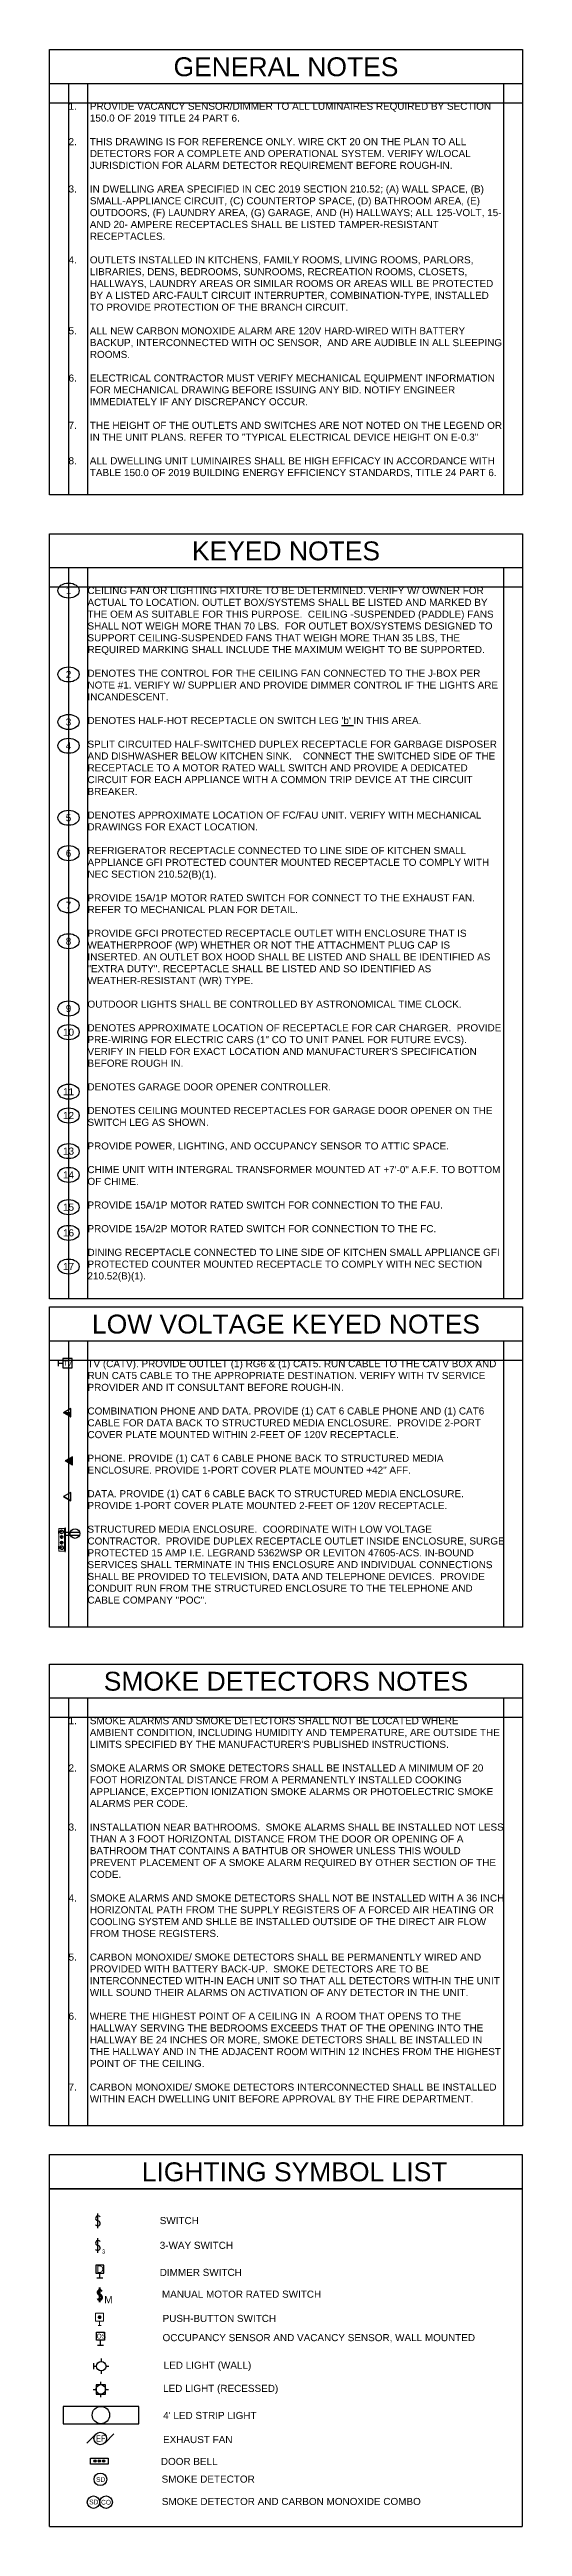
# Model space of a CAD drawing. Header units: inches. Extents: x -4243 to 9462, y -1700 to 6519.
# Drawn here: x -4243 to -3943, y -1037 to 535 of the extents above; entities that cross this region are included whole.
import ezdxf
from ezdxf.enums import TextEntityAlignment as Align

# ---------------------------------------------------------------- set-up
doc = ezdxf.new("R2010")
doc.units = ezdxf.units.IN
doc.header["$MEASUREMENT"] = 0
for name, color, linetype in [('E-ANNO', 2, 'Continuous'), ('E-POWR', 3, 'Continuous'), ('E-SYM3', 6, 'Continuous'), ('E-TEXT', 2, 'Continuous'), ('E_LTG', 6, 'Continuous'), ('E_SWITCH', 6, 'Continuous'), ('E_SYM', 6, 'Continuous')]:
    doc.layers.add(name, color=color, linetype=linetype)
doc.layers.add('E-SWITCH', color=6, linetype='Continuous', lineweight=50)
doc.layers.add('GEC_VIEWPORT', color=253, linetype='Continuous', plot=False)
doc.layers.get('0').off()
doc.layers.get('0').freeze()
doc.styles.add('ARC-TEXT', font='arial.ttf', dxfattribs={"width": 0.86, "height": 4.5})
doc.styles.add('ArialMT', font='arial.ttf')
doc.styles.add('GE-Annotative', font='arial.ttf', dxfattribs={"height": 0.09375})
doc.styles.add('GEC', font='arial.ttf')

# ---------------------------------------------------------------- blocks, each defined once
blk = doc.blocks.new('*U24')
at = {"layer": 'E-TEXT'}
blk.add_lwpolyline([(0, 0), (6.242, 0), (6.242, -0.453), (0, -0.453)], close=True, dxfattribs=at)
blk.add_lwpolyline([(6.242, -0.453), (6.242, -5.888), (0, -5.888), (0, -0.453)], dxfattribs=at)
at = {"layer": 'GEC_VIEWPORT'}
for p, q in [((0.25, -0.453), (0.25, -5.888)), ((0.5, -0.453), (0.5, -5.888)), ((5.992, -0.453), (5.992, -5.888)), ((0, -0.703), (6.242, -0.703))]:
    blk.add_line(p, q, dxfattribs=at)
at = {"layer": 'E-TEXT', "style": 'GEC'}
blk.add_attdef('TITLE', text='', height=0.25, dxfattribs=at).set_placement((3.121, -0.227), align=Align.MIDDLE_CENTER)
blk = doc.blocks.new('*U25')
at = {"layer": 'E-TEXT'}
blk.add_lwpolyline([(0, 0), (6.242, 0), (6.242, -0.453), (0, -0.453)], close=True, dxfattribs=at)
blk.add_lwpolyline([(6.242, -0.453), (6.242, -10.12), (0, -10.12), (0, -0.453)], dxfattribs=at)
at = {"layer": 'GEC_VIEWPORT'}
for p, q in [((0.25, -0.453), (0.25, -10.12)), ((0.5, -0.453), (0.5, -10.12)), ((5.992, -0.453), (5.992, -10.12)), ((0, -0.703), (6.242, -0.703))]:
    blk.add_line(p, q, dxfattribs=at)
at = {"layer": 'E-TEXT', "style": 'GEC'}
blk.add_attdef('TITLE', text='', height=0.25, dxfattribs=at).set_placement((3.121, -0.227), align=Align.MIDDLE_CENTER)
blk = doc.blocks.new('*U2175')
at = {"ltscale": 5}
blk.add_ellipse((0, 0), major_axis=(-0.141, 0), ratio=0.707107, dxfattribs=at)
at = {"transparency": 16777216, "style": 'GEC'}
blk.add_attdef('#', text='', height=0.0938, dxfattribs=at).set_placement((0, 0), align=Align.MIDDLE_CENTER)
blk = doc.blocks.new('*U26')
at = {"layer": 'E-TEXT'}
blk.add_lwpolyline([(0, 0), (6.242, 0), (6.242, -0.453), (0, -0.453)], close=True, dxfattribs=at)
blk.add_lwpolyline([(6.242, -0.453), (6.242, -6.106), (0, -6.106), (0, -0.453)], dxfattribs=at)
at = {"layer": 'GEC_VIEWPORT'}
for p, q in [((0.25, -0.453), (0.25, -6.106)), ((0.5, -0.453), (0.5, -6.106)), ((5.992, -0.453), (5.992, -6.106)), ((0, -0.703), (6.242, -0.703))]:
    blk.add_line(p, q, dxfattribs=at)
at = {"layer": 'E-TEXT', "style": 'GEC'}
blk.add_attdef('TITLE', text='', height=0.25, dxfattribs=at).set_placement((3.121, -0.227), align=Align.MIDDLE_CENTER)
blk = doc.blocks.new('SmartBox14a')
at = {"linetype": 'Continuous', "lineweight": 15}
for p, q in [((-7.2, 0), (-7.2, -3.5)), ((-7.2, 0), (-7.1, 0)), ((7.1, 0.1), (-7.1, 0.1)), ((-7.1, 0.1), (-7.1, 0)), ((-5.5, 0.2), (-5.7, 0.1)), ((-5.5, 0.2), (-4.1, 0.2)), ((-4.2, 0.3), (-5.4, 0.3)), ((-4, 0.1), (-4.1, 0.2)), ((4.1, 0.2), (4, 0.1)), ((4.1, 0.2), (5.5, 0.2)), ((5.4, 0.3), (4.2, 0.3)), ((5.7, 0.1), (5.5, 0.2)), ((7.1, 0.1), (7.1, 0)), ((7.2, 0), (7.1, 0)), ((7.2, -3.5), (7.2, 0)), ((-7.8, -4), (-7.8, -3.9)), ((-7.7, -4), (-7.7, -4)), ((-7.7, -4), (-7.2, -4.1)), ((-7.4, -3.9), (7.4, -3.9)), ((-7.2, -3.5), (-7.1, -3.5)), ((-7.2, -4.1), (7.2, -4.1)), ((-7.1, -3.6), (-7.1, -3.5)), ((7.1, -3.6), (-7.1, -3.6)), ((-6.9, -3.6), (-6.9, -3.6)), ((-6.7, -3.6), (-6.9, -3.6)), ((-6.7, -3.6), (-6.7, -3.6)), ((6.7, -3.6), (6.7, -3.6)), ((6.9, -3.6), (6.7, -3.6)), ((6.9, -3.6), (6.9, -3.6)), ((7.1, -3.6), (7.1, -3.5)), ((7.2, -3.5), (7.1, -3.5)), ((7.2, -4.1), (7.7, -4)), ((7.2, -4.1), (7.2, -4.1)), ((7.7, -4), (7.7, -4)), ((7.8, -4), (7.8, -3.9))]:
    blk.add_line(p, q, dxfattribs=at)
at = {"color": 8, "linetype": 'Continuous', "lineweight": 15}
for p, q in [((-6.3, -1.7), (-6.2, -1.7)), ((-6.2, -1.8), (-6.3, -1.8)), ((-6.2, -1.7), (-6.2, -1.8)), ((-5.2, -1.7), (-5.2, -1.8)), ((-5.2, -1.7), (-4.9, -1.7)), ((-5.2, -1.8), (-5.2, -1.7)), ((-5.2, -1.8), (-4.9, -1.8)), ((-4.9, -1.8), (-5.2, -1.8)), ((-5.1, -0.7), (-5, -0.7)), ((-5.1, -0.8), (-5.1, -0.7)), ((-5.1, -2.8), (-5.1, -2.7)), ((-5, -2.8), (-5.1, -2.8)), ((-5, -0.7), (-5, -0.8)), ((-5, -2.7), (-5, -2.8)), ((-4.9, -1.7), (-4.9, -1.8)), ((-3.9, -1.8), (-3.9, -1.7)), ((-3.9, -1.7), (-3.8, -1.7)), ((-3.8, -1.8), (-3.9, -1.8)), ((-2.8, -1.7), (-2.7, -1.7)), ((-2.8, -1.8), (-2.7, -1.8)), ((-2.7, -1.8), (-2.7, -1.7)), ((-2, -1.7), (-1.6, -1.7)), ((-2, -1.8), (-2, -1.7)), ((-1.6, -1.8), (-2, -1.8)), ((-1.9, -1), (-1.8, -1)), ((-1.9, -1.1), (-1.9, -1)), ((-1.9, -2.5), (-1.9, -2.4)), ((-1.8, -2.5), (-1.9, -2.5)), ((-1.8, -1), (-1.8, -1.1)), ((-1.8, -2.4), (-1.8, -2.5)), ((-1.6, -1.7), (-1.6, -1.8)), ((-0.9, -1.7), (-0.8, -1.7)), ((-0.9, -1.8), (-0.9, -1.7)), ((-0.9, -1.8), (-0.8, -1.8)), ((0.8, -1.7), (0.9, -1.7)), ((0.8, -1.8), (0.9, -1.8)), ((0.9, -1.8), (0.9, -1.7)), ((1.6, -1.8), (1.6, -1.7)), ((1.6, -1.7), (2, -1.7)), ((2, -1.8), (1.6, -1.8)), ((1.7, -1), (1.9, -1)), ((1.7, -1.1), (1.7, -1)), ((1.7, -2.5), (1.7, -2.4)), ((1.9, -2.5), (1.7, -2.5)), ((1.9, -1), (1.9, -1.1)), ((1.9, -2.4), (1.9, -2.5)), ((2, -1.7), (2, -1.8)), ((2.7, -1.8), (2.7, -1.7)), ((2.7, -1.7), (2.8, -1.7)), ((2.7, -1.8), (2.8, -1.8)), ((3.8, -1.7), (3.9, -1.7)), ((3.9, -1.8), (3.8, -1.8)), ((3.9, -1.7), (3.9, -1.8)), ((4.9, -1.8), (4.9, -1.7)), ((4.9, -1.7), (5.2, -1.7)), ((5.2, -1.8), (4.9, -1.8)), ((5, -0.7), (5.1, -0.7)), ((5, -0.8), (5, -0.7)), ((5, -2.8), (5, -2.7)), ((5.1, -2.8), (5, -2.8)), ((5.1, -0.7), (5.1, -0.8)), ((5.1, -2.7), (5.1, -2.8)), ((5.2, -1.7), (5.2, -1.8)), ((6.2, -1.8), (6.2, -1.7)), ((6.2, -1.7), (6.3, -1.7)), ((6.3, -1.8), (6.2, -1.8))]:
    blk.add_line(p, q, dxfattribs=at)
at = {"linetype": 'Continuous', "lineweight": 15, "flags": 128}
for points in [[(-7.7, -4), (-7.7, -3.9), (-7.8, -3.9), (-7.8, -3.9), (-7.8, -3.9)], [(-7.8, -4), (-7.8, -4), (-7.8, -4), (-7.7, -4), (-7.7, -4)], [(7.8, -3.9), (7.8, -3.9), (7.8, -3.9), (7.7, -3.9), (7.7, -4)], [(7.7, -4), (7.7, -4), (7.8, -4), (7.8, -4), (7.8, -4)]]:
    blk.add_lwpolyline(points, dxfattribs=at)
at = {"linetype": 'Continuous', "lineweight": 15}
for centre, radius, start, end in [((-5.4, 0.1), 0.161, 90, 135), ((-4.2, 0.1), 0.161, 45, 90), ((4.2, 0.1), 0.161, 90, 135), ((5.4, 0.1), 0.161, 45, 90), ((-7.2, -4.1), 0.0778, 255.8329, 270), ((7.2, -4.1), 0.0398, 256.1712, 283.8288), ((7.2, -4.1), 0.0778, 270, 284.1671)]:
    blk.add_arc(centre, radius, start, end, dxfattribs=at)
at = {"color": 8, "linetype": 'Continuous', "lineweight": 15}
for centre, radius, start, end in [((-5, -1.8), 1.22, 2.819, 177.181), ((-5, -1.8), 1.22, 182.819, 357.181), ((-5, -1.8), 0.985, 93.4923, 266.5077), ((-5, -1.8), 0.985, 273.4923, 86.5077), ((-1.8, -1.8), 0.985, 3.4923, 176.5077), ((-1.8, -1.8), 0.985, 183.4923, 356.5077), ((-1.8, -1.8), 0.687, 95.0067, 264.9933), ((-1.8, -1.8), 0.687, 275.0067, 84.9933), ((1.8, -1.8), 0.985, 3.4923, 176.5077), ((1.8, -1.8), 0.985, 183.4923, 356.5077), ((1.8, -1.8), 0.688, 95.0067, 264.9933), ((1.8, -1.8), 0.688, 275.0067, 84.9933), ((5, -1.8), 1.22, 2.819, 177.181), ((5, -1.8), 1.22, 182.819, 357.181), ((5, -1.8), 0.985, 93.4923, 266.5077), ((5, -1.8), 0.985, 273.4923, 86.5077)]:
    blk.add_arc(centre, radius, start, end, dxfattribs=at)
at = {"linetype": 'Continuous', "lineweight": 15}
for centre, start_param, end_param in [((-7.4, -4), 1.570796, 2.343214), ((7.4, -4), 0.798378, 1.570796)]:
    blk.add_ellipse(centre, major_axis=(0.4, 0), ratio=0.252427, start_param=start_param, end_param=end_param, dxfattribs=at)
for points, knots in [([(-7.2, 0), (-7.2, 0), (-7.1, 0), (-7.1, 0), (-7.1, 0), (-7.1, 0), (-7.1, 0)], [0, 0, 0, 0, 0.250002, 0.500003, 0.749997, 1, 1, 1, 1]), ([(-7.1, 0), (-7.1, 0), (-7.1, 0), (-7.1, 0), (-7.1, 0), (-7.1, 0.1), (-7.1, 0.1)], [0, 0, 0, 0, 0.250003, 0.499997, 0.749998, 1, 1, 1, 1]), ([(-7.1, 0), (-7.1, 0), (-7.1, 0), (-7.1, 0), (-7.1, 0), (-7.1, 0), (-7.1, 0)], [0, 0, 0, 0, 0.250005, 0.50001, 0.750015, 1, 1, 1, 1]), ([(-7.1, 0), (-7.1, 0), (-7.1, 0), (-7.1, 0), (-7.1, 0), (-7.1, 0), (-7.1, 0)], [0, 0, 0, 0, 0.249984, 0.499989, 0.749993, 1, 1, 1, 1]), ([(7.1, 0.1), (7.1, 0.1), (7.1, 0), (7.1, 0), (7.1, 0), (7.1, 0), (7.1, 0)], [0, 0, 0, 0, 0.250002, 0.500003, 0.749997, 1, 1, 1, 1]), ([(7.1, 0), (7.1, 0), (7.1, 0), (7.1, 0), (7.1, 0), (7.1, 0), (7.1, 0)], [0, 0, 0, 0, 0.249985, 0.49999, 0.749995, 1, 1, 1, 1]), ([(7.1, 0), (7.1, 0), (7.1, 0), (7.1, 0), (7.1, 0), (7.2, 0), (7.2, 0)], [0, 0, 0, 0, 0.250003, 0.499997, 0.749998, 1, 1, 1, 1]), ([(7.1, 0), (7.1, 0), (7.1, 0), (7.1, 0), (7.1, 0), (7.1, 0), (7.1, 0)], [0, 0, 0, 0, 0.250007, 0.500011, 0.750016, 1, 1, 1, 1]), ([(-7.1, -3.5), (-7.1, -3.5), (-7.1, -3.5), (-7.1, -3.5), (-7.1, -3.5), (-7.2, -3.5), (-7.2, -3.5)], [0, 0, 0, 0, 0.250003, 0.499997, 0.749998, 1, 1, 1, 1]), ([(-7.1, -3.6), (-7.1, -3.6), (-7.1, -3.6), (-7.1, -3.6), (-7.1, -3.5), (-7.1, -3.5), (-7.1, -3.5)], [0, 0, 0, 0, 0.250001, 0.500004, 0.749997, 1, 1, 1, 1]), ([(-7.1, -3.5), (-7.1, -3.5), (-7.1, -3.5), (-7.1, -3.5), (-7.1, -3.5), (-7.1, -3.5), (-7.1, -3.5)], [0, 0, 0, 0, 0.249984, 0.499989, 0.749993, 1, 1, 1, 1]), ([(-7.1, -3.5), (-7.1, -3.5), (-7.1, -3.5), (-7.1, -3.5), (-7.1, -3.5), (-7.1, -3.5), (-7.1, -3.5)], [0, 0, 0, 0, 0.250007, 0.500011, 0.750016, 1, 1, 1, 1]), ([(7.2, -3.5), (7.2, -3.5), (7.1, -3.5), (7.1, -3.5), (7.1, -3.5), (7.1, -3.5), (7.1, -3.5)], [0, 0, 0, 0, 0.250002, 0.500003, 0.749997, 1, 1, 1, 1]), ([(7.1, -3.5), (7.1, -3.5), (7.1, -3.5), (7.1, -3.6), (7.1, -3.6), (7.1, -3.6), (7.1, -3.6)], [0, 0, 0, 0, 0.250003, 0.499996, 0.749999, 1, 1, 1, 1]), ([(7.1, -3.5), (7.1, -3.5), (7.1, -3.5), (7.1, -3.5), (7.1, -3.5), (7.1, -3.5), (7.1, -3.5)], [0, 0, 0, 0, 0.250007, 0.500011, 0.750016, 1, 1, 1, 1]), ([(7.1, -3.5), (7.1, -3.5), (7.1, -3.5), (7.1, -3.5), (7.1, -3.5), (7.1, -3.5), (7.1, -3.5)], [0, 0, 0, 0, 0.249984, 0.499989, 0.749993, 1, 1, 1, 1])]:
    blk.add_open_spline(points, degree=3, knots=knots, dxfattribs=at)
blk = doc.blocks.new('*U27')
for p, q in [((-0.021, 0), (-0.021, 0.184)), ((0.021, 0), (0.021, 0.184))]:
    blk.add_line(p, q)
blk.add_circle((0, 0.125), 0.0625)
blk = doc.blocks.new('*U28')
at = {"layer": 'E-TEXT'}
blk.add_lwpolyline([(0, 0), (6.242, 0), (6.242, -0.453), (0, -0.453)], close=True, dxfattribs=at)
blk.add_lwpolyline([(6.242, -0.453), (6.242, -4.234), (0, -4.234), (0, -0.453)], dxfattribs=at)
at = {"layer": 'GEC_VIEWPORT'}
for p, q in [((0.25, -0.453), (0.25, -4.234)), ((0.5, -0.453), (0.5, -4.234)), ((5.992, -0.453), (5.992, -4.234)), ((0, -0.703), (6.242, -0.703))]:
    blk.add_line(p, q, dxfattribs=at)
at = {"layer": 'E-TEXT', "style": 'GEC'}
blk.add_attdef('TITLE', text='', height=0.25, dxfattribs=at).set_placement((3.121, -0.227), align=Align.MIDDLE_CENTER)
blk = doc.blocks.new('WALL LIGHT')
for points in [[(-0.101, 0.101), (-0.063, 0.101)], [(-0.041, 0), (0.041, 0)], [(0, 0.163), (0, 0.202)], [(0, 0), (0, 0.038)], [(0.062, 0.101), (0.101, 0.101)]]:
    blk.add_lwpolyline(points)
blk.add_circle((0, 0.101), 0.0625)
blk = doc.blocks.new('RECESSED LIGHT')
for points in [[(-0.101, 0), (-0.062, 0)], [(0, 0.062), (0, 0.101)], [(0.062, 0), (0.101, 0)], [(0, -0.101), (0, -0.062)]]:
    blk.add_lwpolyline(points)
blk.add_lwpolyline([(-0.062, 0.062), (-0.062, -0.062), (0.062, -0.062), (0.062, 0.062)], close=True)
blk.add_circle((0, 0), 0.0625)
blk = doc.blocks.new('1FTx4FT LIGHT')
blk.add_lwpolyline([(-0.5, -0.115), (0.5, -0.115), (0.5, 0.115), (-0.5, 0.115)], close=True)
blk.add_circle((0, 0), 0.115)
blk = doc.blocks.new('EXHAUST FAN')
for p, q in [((-0.063, 0.055), (-0.179, -0.061)), ((0.063, -0.055), (0.179, 0.061))]:
    blk.add_line(p, q)
blk.add_circle((0, 0), 0.0833)
at = {"style": 'ARC-TEXT', "width": 0.8}
blk.add_text('EF', height=0.0833, dxfattribs=at).set_placement((-0.056, -0.041))
blk = doc.blocks.new('SMOKE DETECTOR AND CARBON MONOXIDE COMBO')
at = {"color": 0}
for centre in [(-0.083, 0), (0.083, 0)]:
    blk.add_circle(centre, 0.0833, dxfattribs=at)
at = {"color": 0, "style": 'ArialMT'}
for s, p in [('SD', (-0.14, -0.029)), ('CO', (0.017, -0.032))]:
    blk.add_text(s, height=0.0625, dxfattribs=at).set_placement(p)
blk = doc.blocks.new('DOOR BELL CHIME')
h = blk.add_hatch(color=256)
h.dxf.hatch_style = 1
h.paths.add_polyline_path([(-0.057, 0.015, 1), (-0.057, -0.015, 1)])
h.paths.add_polyline_path([(0, 0.015, 1), (0, -0.015, 1)])
h.paths.add_polyline_path([(0.057, 0.015, 1), (0.057, -0.015, 1)])
blk.add_lwpolyline([(-0.115, -0.04), (-0.115, 0.04), (0.115, 0.04), (0.115, -0.04), (-0.115, -0.04)])
for centre in [(-0.057, 0), (0, 0), (0.057, 0)]:
    blk.add_circle(centre, 0.0151)
blk = doc.blocks.new('SMOKE DETECTOR')
at = {"color": 0}
blk.add_circle((0, 0), 0.0833, dxfattribs=at)
at = {"color": 0, "style": 'ArialMT'}
blk.add_text('SD', height=0.0625, dxfattribs=at).set_placement((-0.057, -0.034))
blk = doc.blocks.new('DIMMER SWITCH')
for p, q in [((0, -0.039), (0, 0.039)), ((0, 0), (0.067, 0))]:
    blk.add_line(p, q)
blk.add_lwpolyline([(0.171, -0.052), (0.171, 0.052), (0.067, 0.052), (0.067, -0.052)], close=True)
at = {"style": 'ARC-TEXT', "width": 1.00018}
blk.add_text('D', height=0.0938, rotation=270, dxfattribs=at).set_placement((0.072, 0.043))
blk = doc.blocks.new('SWITCH')
at = {"linetype": 'ByBlock'}
blk.add_line((0, 0), (0, 0.194), dxfattribs=at)
for centre, start, end in [((-0.003, 0.064), 207.1442, 84.7317), ((0.003, 0.13), 27.1442, 264.7317)]:
    blk.add_arc(centre, 0.0328, start, end, dxfattribs=at)
blk = doc.blocks.new('S-1_Gang(S)')
at = {"layer": 'E-SWITCH', "linetype": 'ByBlock'}
blk.add_line((0, 0), (0, 9.3), dxfattribs=at)
for centre, start, end in [((-0.1, 3.1), 207.1442, 84.7317), ((0.1, 6.2), 27.1442, 264.7317)]:
    blk.add_arc(centre, 1.57, start, end, dxfattribs=at)
at = {"layer": 'E-TEXT', "style": 'ArialMT'}
blk.add_attdef('SWITCH_LEG(A)', text='', height=4.5, dxfattribs=at).set_placement((5.1, 4.7), align=Align.MIDDLE_CENTER)
blk.add_attdef('NUM', text='', height=3, dxfattribs=at).set_placement((2.5, 8.2), align=Align.MIDDLE_LEFT)
blk = doc.blocks.new('OCCUPANCY SENSOR')
for p, q in [((-0.039, 0), (0.039, 0)), ((0, 0), (0, 0.067))]:
    blk.add_line(p, q)
blk.add_lwpolyline([(-0.052, 0.171), (0.052, 0.171), (0.052, 0.067), (-0.052, 0.067)], close=True)
at = {"style": 'ARC-TEXT', "width": 0.85}
blk.add_text('OS', height=0.0625, dxfattribs=at).set_placement((-0.052, 0.088))
blk = doc.blocks.new('PUSHBUTTON')
at = {"linetype": 'Continuous', "lineweight": 0}
for p, q in [((0, -0.02), (0, 0.021)), ((0.058, 0), (0, 0))]:
    blk.add_line(p, q, dxfattribs=at)
blk.add_lwpolyline([(0.058, -0.052), (0.162, -0.052), (0.162, 0.053), (0.058, 0.053)], close=True, dxfattribs=at)
at = {"const_width": 0.025}
blk.add_lwpolyline([(0.098, 0, 1), (0.123, 0, 1)], format="xyb", close=True, dxfattribs=at)

msp = doc.modelspace()

# ---------------------------------------------------------------- hatches: boundary and pattern name
at = {"layer": 'E_SYM'}
h = msp.add_hatch(dxfattribs=at)
h.set_pattern_fill('ANSI31', color=256, scale=0.5)
h.set_pattern_definition([(45, (-2322.2789, -839.008524), (-0.0441941738, 0.0441941738), [])])
edge = h.paths.add_edge_path()
edge.add_line((-4229.2, -330), (-4233.7, -330))
edge.add_line((-4229.2, -332.6), (-4229.2, -330))
edge.add_line((-4229.2, -332.6), (-4233.7, -330))
msp.add_hatch(color=256, dxfattribs=at).paths.add_polyline_path([(-4228.1, -363.2), (-4232.7, -360.6), (-4228.1, -358)])

# ---------------------------------------------------------------- linework, layer by layer
at = {"layer": 'E-TEXT'}
for p, q in [((-4242.6, -822.7), (-3943, -822.7)), ((-4242.6, -1036.9), (-4242.6, -822.7)), ((-3943, -822.7), (-3943, -1036.9)), ((-4242.6, -1036.9), (-3943, -1036.9))]:
    msp.add_line(p, q, dxfattribs=at)
msp.add_lwpolyline([(-4242.6, -800.9), (-3943, -800.9), (-3943, -822.7), (-4242.6, -822.7)], close=True, dxfattribs=at)
at = {"layer": 'E_SYM'}
for p, q in [((-4236.9, -300.4), (-4236.9, -296.7)), ((-4236.9, -298.5), (-4234.2, -298.5)), ((-4229.2, -327.3), (-4233.7, -330)), ((-4229.2, -332.6), (-4233.7, -330)), ((-4229.2, -330), (-4233.7, -330)), ((-4229.2, -332.6), (-4229.2, -327.3)), ((-4228.1, -358), (-4232.7, -360.6)), ((-4228.1, -360.6), (-4232.7, -360.6)), ((-4228.1, -363.2), (-4232.7, -360.6)), ((-4228.1, -363.2), (-4228.1, -358)), ((-4229.2, -380.5), (-4233.7, -383.2)), ((-4229.2, -385.8), (-4233.7, -383.2)), ((-4233.7, -383.2), (-4229.2, -385.8)), ((-4233.7, -383.2), (-4229.2, -385.8)), ((-4229.2, -385.8), (-4229.2, -380.5))]:
    msp.add_line(p, q, dxfattribs=at)
msp.add_lwpolyline([(-4228.2, -301.5), (-4228.2, -295.6), (-4234.2, -295.6), (-4234.2, -301.5)], close=True, dxfattribs=at)

# ---------------------------------------------------------------- block references
at = {"layer": 'E-ANNO', "xscale": 48, "yscale": 48, "zscale": 48}
for name, p, values in [('*U28', (-4242.6, -262.8), {'TITLE': 'LOW VOLTAGE KEYED NOTES'}), ('*U26', (-4242.6, -489.5), {'TITLE': 'SMOKE DETECTORS NOTES'})]:
    msp.add_blockref(name, p, dxfattribs=at).add_auto_attribs(values)
at = {"layer": 'E-POWR', "rotation": 90}
msp.add_blockref('SmartBox14a', (-4236.7, -410.6), dxfattribs=at)
at = {"layer": 'E-POWR', "xscale": 48, "yscale": 48, "zscale": 48, "rotation": 270}
msp.add_blockref('*U27', (-4232.5, -406.7), dxfattribs=at)
at = {"layer": 'E-SYM3'}
ref = msp.add_blockref('S-1_Gang(S)', (-4210.8, -894.6), dxfattribs=at)
ref.add_attrib('SWITCH_LEG(A)', 'M', dxfattribs={"layer": 'E-TEXT', "height": 4.5, "style": 'ArialMT'}).set_placement((-4205.3, -890.7), align=Align.TOP_CENTER)
at = {"layer": 'E-TEXT', "xscale": 48, "yscale": 48, "zscale": 48}
for name, p, values in [('*U24', (-4242.6, 535.3), {'TITLE': 'GENERAL NOTES'}), ('*U25', (-4242.6, 228), {'TITLE': 'KEYED NOTES'}), ('*U2175', (-4230.6, 191.9), {'#': '1'}), ('*U2175', (-4230.6, 138.7), {'#': '2'}), ('*U2175', (-4230.6, 108.5), {'#': '3'}), ('*U2175', (-4230.6, 93.4), {'#': '4'}), ('*U2175', (-4230.6, 47.7), {'#': '5'}), ('*U2175', (-4230.6, 25.2), {'#': '6'}), ('*U2175', (-4230.6, -7.9), {'#': '7'}), ('*U2175', (-4230.6, -30.7), {'#': '8'}), ('*U2175', (-4230.6, -73.4), {'#': '9'}), ('*U2175', (-4230.6, -88.4), {'#': '10'}), ('*U2175', (-4230.6, -126.2), {'#': '11'}), ('*U2175', (-4230.6, -141.3), {'#': '12'}), ('*U2175', (-4230.6, -163.9), {'#': '13'}), ('*U2175', (-4230.6, -179), {'#': '14'}), ('*U2175', (-4230.6, -199.5), {'#': '15'}), ('*U2175', (-4230.6, -215.8), {'#': '16'}), ('*U2175', (-4230.6, -237.2), {'#': '17'})]:
    msp.add_blockref(name, p, dxfattribs=at).add_auto_attribs(values)
at = {"layer": 'E_LTG', "xscale": 48, "yscale": 48, "zscale": 48, "rotation": 270}
msp.add_blockref('WALL LIGHT', (-4214.7, -935.2), dxfattribs=at)
at = {"layer": 'E_LTG', "xscale": 48, "yscale": 48, "zscale": 48}
for name, p in [('RECESSED LIGHT', (-4210.2, -949.9)), ('1FTx4FT LIGHT', (-4210.1, -966.2))]:
    msp.add_blockref(name, p, dxfattribs=at)
at = {"layer": 'E_SWITCH', "xscale": 48, "yscale": 48, "zscale": 48}
for name, p in [('SWITCH', (-4212, -847.6)), ('SWITCH', (-4212, -863.2)), ('OCCUPANCY SENSOR', (-4210.3, -921.8))]:
    msp.add_blockref(name, p, dxfattribs=at)
at = {"layer": 'E_SWITCH', "xscale": 48, "yscale": 48, "zscale": 48, "rotation": 90}
for name, p in [('DIMMER SWITCH', (-4210.8, -879.3)), ('PUSHBUTTON', (-4210.9, -909.4))]:
    msp.add_blockref(name, p, dxfattribs=at)
at = {"layer": 'E_SYM', "xscale": 48, "yscale": 48, "zscale": 48}
for name, p in [('EXHAUST FAN', (-4210.5, -981.1)), ('DOOR BELL CHIME', (-4211.1, -995.4)), ('SMOKE DETECTOR', (-4210.4, -1007)), ('SMOKE DETECTOR AND CARBON MONOXIDE COMBO', (-4210.8, -1021.5))]:
    msp.add_blockref(name, p, dxfattribs=at)

# ---------------------------------------------------------------- texts
at = {"layer": 'E-ANNO', "insert": (-4218.6, -296.6), "char_height": 4.5, "attachment_point": 1, "style": 'GE-Annotative'}
msp.add_mtext_dynamic_manual_height_columns('TV (CATV). PROVIDE OUTLET (1) RG6 & (1) CAT5. RUN CABLE TO THE CATV BOX AND RUN CAT5 CABLE TO THE APPROPRIATE DESTINATION. VERIFY WITH TV SERVICE PROVIDER AND IT CONSULTANT BEFORE ROUGH-IN. \\P\\PCOMBINATION PHONE AND DATA. PROVIDE (1) CAT 6 CABLE PHONE AND (1) CAT6 CABLE FOR DATA BACK TO STRUCTURED MEDIA ENCLOSURE.  PROVIDE 2-PORT COVER PLATE MOUNTED WITHIN 2-FEET OF 120V RECEPTACLE.\\P\\PPHONE. PROVIDE (1) CAT 6 CABLE PHONE BACK TO STRUCTURED MEDIA ENCLOSURE. PROVIDE 1-PORT COVER PLATE MOUNTED +42" AFF.\\P\\PDATA. PROVIDE (1) CAT 6 CABLE BACK TO STRUCTURED MEDIA ENCLOSURE. PROVIDE 1-PORT COVER PLATE MOUNTED 2-FEET OF 120V RECEPTACLE.\\P\\PSTRUCTURED MEDIA ENCLOSURE.  COORDINATE WITH LOW VOLTAGE CONTRACTOR.  PROVIDE DUPLEX RECEPTACLE OUTLET INSIDE ENCLOSURE, SURGE PROTECTED 15 AMP I.E. LEGRAND 5362WSP OR LEVITON 47605-ACS. IN-BOUND SERVICES SHALL TERMINATE IN THIS ENCLOSURE AND INDIVIDUAL CONNECTIONS SHALL BE PROVIDED TO TELEVISION, DATA AND TELEPHONE DEVICES.  PROVIDE CONDUIT RUN FROM THE STRUCTURED ENCLOSURE TO THE TELEPHONE AND CABLE COMPANY "POC".', width=263.625, gutter_width=22.5, heights=[0], dxfattribs=at)
at = {"layer": 'E-ANNO', "insert": (-4230.6, -523.2), "char_height": 4.5, "width": 275.625, "attachment_point": 1, "style": 'GE-Annotative'}
msp.add_mtext("\\pi-13.5,l13.5,t13.5;1.^ISMOKE ALARMS AND SMOKE DETECTORS SHALL NOT BE LOCATED WHERE AMBIENT CONDITION, INCLUDING HUMIDITY AND TEMPERATURE, ARE OUTSIDE THE LIMITS SPECIFIED BY THE MANUFACTURER'S PUBLISHED INSTRUCTIONS.\\P\\P2.^ISMOKE ALARMS OR SMOKE DETECTORS SHALL BE INSTALLED A MINIMUM OF 20 FOOT HORIZONTAL DISTANCE FROM A PERMANENTLY INSTALLED COOKING APPLIANCE, EXCEPTION IONIZATION SMOKE ALARMS OR PHOTOELECTRIC SMOKE ALARMS PER CODE.\\P\\P3.^IINSTALLATION NEAR BATHROOMS.  SMOKE ALARMS SHALL BE INSTALLED NOT LESS THAN A 3 FOOT HORIZONTAL DISTANCE FROM THE DOOR OR OPENING OF A BATHROOM THAT CONTAINS A BATHTUB OR SHOWER UNLESS THIS WOULD PREVENT PLACEMENT OF A SMOKE ALARM REQUIRED BY OTHER SECTION OF THE CODE.\\P\\P4.^ISMOKE ALARMS AND SMOKE DETECTORS SHALL NOT BE INSTALLED WITH A 36 INCH HORIZONTAL PATH FROM THE SUPPLY REGISTERS OF A FORCED AIR HEATING OR COOLING SYSTEM AND SHLLE BE INSTALLED OUTSIDE OF THE DIRECT AIR FLOW FROM THOSE REGISTERS.\\P\\P5.^ICARBON MONOXIDE/ SMOKE DETECTORS SHALL BE PERMANENTLY WIRED AND PROVIDED WITH BATTERY BACK-UP.  SMOKE DETECTORS ARE TO BE INTERCONNECTED WITH-IN EACH UNIT SO THAT ALL DETECTORS WITH-IN THE UNIT WILL SOUND THEIR ALARMS ON ACTIVATION OF ANY DETECTOR IN THE UNIT.\\P\\P6.^IWHERE THE HIGHEST POINT OF A CEILING IN  A ROOM THAT OPENS TO THE HALLWAY SERVING THE BEDROOMS EXCEEDS THAT OF THE OPENING INTO THE HALLWAY BE 24 INCHES OR MORE, SMOKE DETECTORS SHALL BE INSTALLED IN THE HALLWAY AND IN THE ADJACENT ROOM WITHIN 12 INCHES FROM THE HIGHEST POINT OF THE CEILING.\\P\\P7.^ICARBON MONOXIDE/ SMOKE DETECTORS INTERCONNECTED SHALL BE INSTALLED WITHIN EACH DWELLING UNIT BEFORE APPROVAL BY THE FIRE DEPARTMENT.", dxfattribs=at)
at = {"layer": 'E-SYM3', "insert": (-4209.4, -861.1), "char_height": 2.598, "width": 49.353, "attachment_point": 1}
msp.add_mtext('{\\fArial|b0|i0|c0|p34;3}', dxfattribs=at)
at = {"layer": 'E-TEXT', "style": 'GEC'}
msp.add_text('LIGHTING SYMBOL LIST', height=12, dxfattribs=at).set_placement((-4184.2, -817.8))
for s, p in [('PUSH-BUTTON SWITCH', (-4171, -907.1)), ('OCCUPANCY SENSOR AND VACANCY SENSOR, WALL MOUNTED', (-4171, -919.3))]:
    msp.add_text(s, height=4.5, rotation=0.0005, dxfattribs=at).set_placement(p)
at = {"layer": 'E-TEXT', "char_height": 4.5, "attachment_point": 1}
for s, insert, width, style in [('\\pi-13.5,l13.5,t13.5;1.^IPROVIDE VACANCY SENSOR/DIMMER TO ALL LUMINAIRES REQUIRED BY SECTION 150.0 OF 2019 TITLE 24 PART 6.\\P\\pi0,l0,tz;\\P\\pi-13.5,l13.5,t13.5;2.^ITHIS DRAWING IS FOR REFERENCE ONLY. WIRE CKT {\\C3;20} ON THE PLAN TO ALL DETECTORS FOR A COMPLETE AND OPERATIONAL SYSTEM. VERIFY W/LOCAL JURISDICTION FOR ALARM DETECTOR REQUIREMENT BEFORE ROUGH-IN.\\P\\pi0,l0,tz;\\P\\pi-13.5,l13.5,t13.5;3.^IIN DWELLING AREA SPECIFIED IN CEC 2019 SECTION 210.52; (A) WALL SPACE, (B) SMALL-APPLIANCE CIRCUIT, (C) COUNTERTOP SPACE, (D) BATHROOM AREA, (E) OUTDOORS, (F) LAUNDRY AREA, (G) GARAGE, AND (H) HALLWAYS; ALL 125-VOLT, 15- AND 20- AMPERE RECEPTACLES SHALL BE LISTED TAMPER-RESISTANT RECEPTACLES.\\P\\pi0,l0,tz;\\P\\pi-13.5,l13.5,t13.5;4.^IOUTLETS INSTALLED IN KITCHENS, FAMILY ROOMS, LIVING ROOMS, PARLORS, LIBRARIES, DENS, BEDROOMS, SUNROOMS, RECREATION ROOMS, CLOSETS, HALLWAYS, LAUNDRY AREAS OR SIMILAR ROOMS OR AREAS WILL BE PROTECTED BY A LISTED ARC-FAULT CIRCUIT INTERRUPTER, COMBINATION-TYPE, INSTALLED TO PROVIDE PROTECTION OF THE BRANCH CIRCUIT.\\P\\pi0,l0,tz;\\P\\pi-13.5,l13.5,t13.5;5.^IALL NEW CARBON MONOXIDE ALARM ARE 120V HARD-WIRED WITH BATTERY BACKUP, INTERCONNECTED WITH OC SENSOR,  AND ARE AUDIBLE IN ALL SLEEPING ROOMS.\\P\\pi0,l0,tz;\\P\\pi-13.5,l13.5,t13.5;6.^IELECTRICAL CONTRACTOR MUST VERIFY MECHANICAL EQUIPMENT INFORMATION FOR MECHANICAL DRAWING BEFORE ISSUING ANY BID. NOTIFY ENGINEER IMMEDIATELY IF ANY DISCREPANCY OCCUR.\\P\\pi0,l0,tz;\\P\\pi-13.5,l13.5,t13.5;7.^ITHE HEIGHT OF THE OUTLETS AND SWITCHES ARE NOT NOTED ON THE LEGEND OR IN THE UNIT PLANS. REFER TO "TYPICAL ELECTRICAL DEVICE HEIGHT ON E-0.3"\\P\\pi0,l0,tz;\\P\\pi-13.5,l13.5,t13.5;8.^IALL DWELLING UNIT LUMINAIRES SHALL BE HIGH EFFICACY IN ACCORDANCE WITH TABLE 150.0 OF 2019 BUILDING ENERGY EFFICIENCY STANDARDS, TITLE 24 PART 6.', (-4230.6, 501.6), 275.625, 'GE-Annotative'), ('SWITCH', (-4172.8, -840.5), 95.202, 'GEC'), ('3-WAY SWITCH', (-4172.8, -856.2), 95.202, 'GEC'), ('DIMMER SWITCH', (-4172.8, -873.4), 95.202, 'GEC'), ('MANUAL MOTOR RATED SWITCH', (-4171.4, -887.2), 142.947, 'GEC'), ('LED LIGHT (WALL)', (-4170.3, -932.3), 183.5, 'GEC'), ('LED LIGHT (RECESSED)', (-4170.7, -947), 202.286, 'GEC'), ("4' LED STRIP LIGHT", (-4170.6, -964.2), 190.521, 'GEC'), ('EXHAUST FAN', (-4170.7, -979.5), 129.907, 'GEC'), ('\\pt36;DOOR BELL', (-4172.1, -993.4), 150.715, 'GEC'), ('SMOKE DETECTOR', (-4171.6, -1004.6), 148.646, 'GEC'), ('SMOKE DETECTOR AND CARBON MONOXIDE COMBO', (-4171.5, -1018.8), 185.145, 'GEC')]:
    msp.add_mtext(s, dxfattribs=dict(at, insert=insert, width=width, style=style))
at = {"layer": 'E-TEXT', "insert": (-4218.6, 194.2), "char_height": 4.5, "attachment_point": 1, "style": 'GE-Annotative'}
msp.add_mtext_dynamic_manual_height_columns('CEILING FAN OR LIGHTING FIXTURE TO BE DETERMINED. VERIFY W/ OWNER FOR ACTUAL TO LOCATION. OUTLET BOX/SYSTEMS SHALL BE LISTED AND MARKED BY THE OEM AS SUITABLE FOR THIS PURPOSE.  CEILING -SUSPENDED (PADDLE) FANS SHALL NOT WEIGH MORE THAN 70 LBS.  FOR OUTLET BOX/SYSTEMS DESIGNED TO SUPPORT CEILING-SUSPENDED FANS THAT WEIGH MORE THAN 35 LBS, THE REQUIRED MARKING SHALL INCLUDE THE MAXIMUM WEIGHT TO BE SUPPORTED.\\P\\PDENOTES THE CONTROL FOR THE CEILING FAN CONNECTED TO THE J-BOX PER NOTE #1. VERIFY W/ SUPPLIER AND PROVIDE DIMMER CONTROL IF THE LIGHTS ARE INCANDESCENT. \\P\\PDENOTES HALF-HOT RECEPTACLE ON SWITCH LEG {\\L\'b\'} IN THIS AREA.\\P\\PSPLIT CIRCUITED HALF-SWITCHED DUPLEX RECEPTACLE FOR GARBAGE DISPOSER AND DISHWASHER BELOW KITCHEN SINK.    CONNECT THE SWITCHED SIDE OF THE RECEPTACLE TO A MOTOR RATED WALL SWITCH AND PROVIDE A DEDICATED CIRCUIT FOR EACH APPLIANCE WITH A COMMON TRIP DEVICE AT THE CIRCUIT BREAKER.^J\\PDENOTES APPROXIMATE LOCATION OF FC/FAU UNIT. VERIFY WITH MECHANICAL DRAWINGS FOR EXACT LOCATION. \\P\\PREFRIGERATOR RECEPTACLE CONNECTED TO LINE SIDE OF KITCHEN SMALL APPLIANCE GFI PROTECTED COUNTER MOUNTED RECEPTACLE TO COMPLY WITH NEC SECTION 210.52(B)(1). \\P\\PPROVIDE 15A/1P MOTOR RATED SWITCH FOR CONNECT TO THE EXHAUST FAN. REFER TO MECHANICAL PLAN FOR DETAIL.\\P\\PPROVIDE GFCI PROTECTED RECEPTACLE OUTLET WITH ENCLOSURE THAT IS WEATHERPROOF (WP) WHETHER OR NOT THE ATTACHMENT PLUG CAP IS INSERTED. AN OUTLET BOX HOOD SHALL BE LISTED AND SHALL BE IDENTIFIED AS "EXTRA DUTY". RECEPTACLE SHALL BE LISTED AND SO IDENTIFIED AS WEATHER-RESISTANT (WR) TYPE.\\P\\POUTDOOR LIGHTS SHALL BE CONTROLLED BY ASTRONOMICAL TIME CLOCK.\\P\\PDENOTES APPROXIMATE LOCATION OF RECEPTACLE FOR CAR CHARGER.  PROVIDE PRE-WIRING FOR ELECTRIC CARS (1" CO TO UNIT PANEL FOR FUTURE EVCS).  VERIFY IN FIELD FOR EXACT LOCATION AND MANUFACTURER\'S SPECIFICATION BEFORE ROUGH IN.\\P\\PDENOTES GARAGE DOOR OPENER CONTROLLER.\\P\\PDENOTES CEILING MOUNTED RECEPTACLES FOR GARAGE DOOR OPENER ON THE SWITCH LEG AS SHOWN.\\P\\PPROVIDE POWER, LIGHTING, AND OCCUPANCY SENSOR TO ATTIC SPACE.\\P\\PCHIME UNIT WITH INTERGRAL TRANSFORMER MOUNTED AT +7\'-0" A.F.F. TO BOTTOM OF CHIME.\\P\\PPROVIDE 15A/1P MOTOR RATED SWITCH FOR CONNECTION TO THE FAU.\\P\\PPROVIDE 15A/2P MOTOR RATED SWITCH FOR CONNECTION TO THE FC.\\P\\PDINING RECEPTACLE CONNECTED TO LINE SIDE OF KITCHEN SMALL APPLIANCE GFI PROTECTED COUNTER MOUNTED RECEPTACLE TO COMPLY WITH NEC SECTION 210.52(B)(1).', width=263.625, gutter_width=22.5, heights=[454.3], dxfattribs=at)
at = {"layer": 'E_SYM', "ltscale": 5, "style": 'GEC'}
msp.add_text('TV', height=3, dxfattribs=at).set_placement((-4231.2, -298.5), align=Align.MIDDLE_CENTER)

doc.saveas('drawing.dxf')
